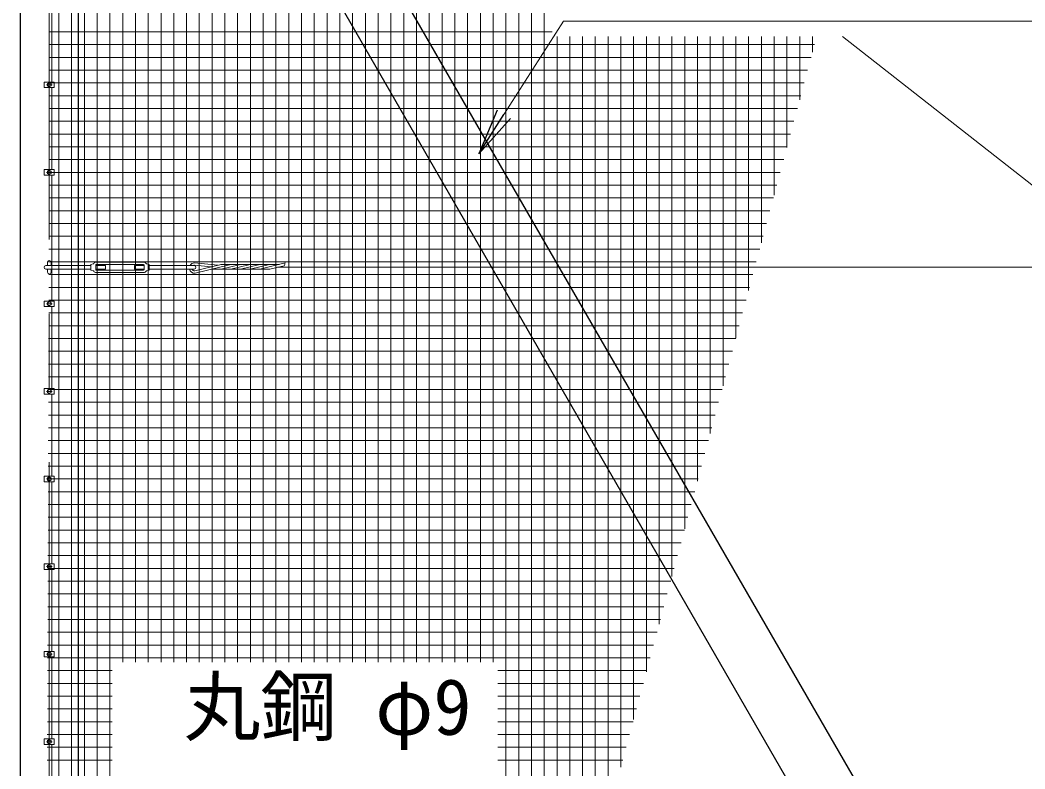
# Model space of a CAD drawing. Units: millimetres, scale not verified. Extents: x -16799 to 16801, y -11879 to 11881.
# Drawn here: x -13169 to -9727, y 2090 to 4655 of the extents above; entities that cross this region are included whole.
import ezdxf
from ezdxf.enums import TextEntityAlignment as Align

# ---------------------------------------------------------------- set-up
doc = ezdxf.new("R2010")
doc.units = ezdxf.units.MM
doc.header["$LTSCALE"] = 40
doc.linetypes.add('USER1', pattern=[50.8, 31.75, -6.35, 6.35, -6.35])
for name, color, linetype, lineweight in [('0-1_D-STR1', 1, 'Continuous', 25), ('0-2_D-BMK', 2, 'USER1', 13), ('0-3_D-STR3', 3, 'Continuous', 13), ('0-4_D-STR2', 7, 'Continuous', 13), ('0-6_D-STR-TXT', 7, 'Continuous', 13), ('0-8_0', 7, 'Continuous', 25)]:
    doc.layers.add(name, color=color, linetype=linetype, lineweight=lineweight)
doc.styles.add('ＭＳ ゴシック', font='')
doc.styles.get('ＭＳ ゴシック').set_extended_font_data('MS Gothic')

# ---------------------------------------------------------------- blocks, each defined once
blk = doc.blocks.new('_Open')
at = {"layer": '0-8_0'}
blk.add_line((-40, 6.67), (0, 0), dxfattribs=at)
blk.add_lwpolyline([(-40, -6.67), (0, 0), (-40, 0)], dxfattribs=at)

msp = doc.modelspace()

# ---------------------------------------------------------------- linework, layer by layer
at = {"layer": '0-1_D-STR1'}
for p, q in [((-12777.2, 6326.73), (-8560.8, -976.29)), ((-12904.32, 6146.92), (-8760.8, -1029.87)), ((-12968.8, -2141.57), (-12968.8, 6114.68))]:
    msp.add_line(p, q, dxfattribs=at)
msp.add_lwpolyline([(-12968.8, 6858.43), (-13168.8, 6858.43), (-13168.8, -2141.57)], dxfattribs=at)
at = {"layer": '0-2_D-BMK'}
for p, q in [((-13068.8, -2192.57), (-13068.8, 6909.43)), ((-13078.8, 4433.43), (-13058.8, 4433.43)), ((-13078.8, 4133.43), (-13058.8, 4133.43)), ((-13078.8, 3683.43), (-13058.8, 3683.43)), ((-13078.8, 3383.43), (-13058.8, 3383.43)), ((-13078.8, 3083.43), (-13058.8, 3083.43)), ((-13078.8, 2783.43), (-13058.8, 2783.43)), ((-13078.8, 2483.43), (-13058.8, 2483.43)), ((-13078.8, 2183.43), (-13058.8, 2183.43))]:
    msp.add_line(p, q, dxfattribs=at)
at = {"layer": '0-3_D-STR3'}
for p, q in [((-13060.3, 4442.93), (-13060.3, 4723.93)), ((-10352.63, 4598.32), (-3432.29, -820.32)), ((-13086, 4442.93), (-13051.6, 4442.93)), ((-13086, 4442.93), (-13086, 4423.93)), ((-13075.3, 4437.18), (-13068.8, 4440.93)), ((-13068.8, 4440.93), (-13062.3, 4437.18)), ((-13051.6, 4442.93), (-13051.6, 4423.93)), ((-13086, 4423.93), (-13051.6, 4423.93)), ((-13075.3, 4429.68), (-13075.3, 4437.18)), ((-13068.8, 4425.92), (-13075.3, 4429.68)), ((-13062.3, 4429.68), (-13068.8, 4425.92)), ((-13062.3, 4437.18), (-13062.3, 4429.68)), ((-13060.3, 4142.93), (-13060.3, 4423.93)), ((-13086, 4142.93), (-13051.6, 4142.93)), ((-13086, 4142.93), (-13086, 4123.93)), ((-13075.3, 4137.18), (-13068.8, 4140.93)), ((-13075.3, 4129.68), (-13075.3, 4137.18)), ((-13068.8, 4125.92), (-13075.3, 4129.68)), ((-13068.8, 4140.93), (-13062.3, 4137.18)), ((-13062.3, 4129.68), (-13068.8, 4125.92)), ((-13062.3, 4137.18), (-13062.3, 4129.68)), ((-13051.6, 4142.93), (-13051.6, 4123.93)), ((-13086, 4123.93), (-13051.6, 4123.93)), ((-13060.3, 3692.93), (-13060.3, 4123.93)), ((-13074.8, 3825.43), (-13074.8, 3814.43)), ((-13062.8, 3825.43), (-13062.8, 3814.43)), ((-12926.8, 3818.43), (-12919, 3820.1)), ((-12907.8, 3826.43), (-12745.8, 3826.43)), ((-12571.73, 3823.81), (-12491.4, 3815.47)), ((-12342.69, 3802.89), (-12260.88, 3823.18)), ((-13080.8, 3814.43), (-12926.8, 3814.43)), ((-13080.8, 3802.43), (-12926.8, 3802.43)), ((-13074.8, 3802.43), (-13074.8, 3791.43)), ((-13062.8, 3802.43), (-13062.8, 3791.43)), ((-12926.8, 3798.43), (-12926.8, 3818.43)), ((-12926.8, 3798.43), (-12919, 3796.76)), ((-12909.8, 3800.93), (-12909.8, 3815.93)), ((-12909.8, 3814.43), (-12876.8, 3814.43)), ((-12907.8, 3817.93), (-12745.8, 3817.93)), ((-12907.8, 3798.93), (-12745.8, 3798.93)), ((-12907.8, 3790.43), (-12745.8, 3790.43)), ((-12776.8, 3802.43), (-12776.8, 3814.43)), ((-12776.8, 3814.43), (-12743.8, 3814.43)), ((-12776.8, 3802.43), (-12743.8, 3802.43)), ((-12743.8, 3800.93), (-12743.8, 3815.93)), ((-12726.8, 3798.43), (-12734.6, 3796.76)), ((-12726.8, 3814.43), (-12572.8, 3814.43)), ((-12726.8, 3802.43), (-12572.8, 3802.43)), ((-12571.94, 3815.78), (-12514.27, 3809.8)), ((-12570.54, 3795.84), (-12484.88, 3817.09)), ((-12569.3, 3787.91), (-12451.64, 3817.09)), ((-12315.74, 3802.01), (-12512.45, 3802.01)), ((-12281.88, 3817.97), (-12477.66, 3817.97)), ((-12475.65, 3802.89), (-12418.4, 3817.09)), ((-12442.41, 3802.89), (-12385.16, 3817.09)), ((-12409.17, 3802.89), (-12351.92, 3817.09)), ((-12375.93, 3802.89), (-12318.68, 3817.09)), ((-12309.45, 3802.89), (-12264.77, 3813.97)), ((-12287.11, 3808.43), (-268.8, 3808.43)), ((-13086, 3692.93), (-13051.6, 3692.93)), ((-13086, 3692.93), (-13086, 3673.93)), ((-13075.3, 3687.18), (-13068.8, 3690.93)), ((-13075.3, 3679.68), (-13075.3, 3687.18)), ((-13068.8, 3690.93), (-13062.3, 3687.18)), ((-13062.3, 3687.18), (-13062.3, 3679.68)), ((-13051.6, 3692.93), (-13051.6, 3673.93)), ((-13086, 3673.93), (-13051.6, 3673.93)), ((-13068.8, 3675.92), (-13075.3, 3679.68)), ((-13062.3, 3679.68), (-13068.8, 3675.92)), ((-13060.3, 3392.93), (-13060.3, 3673.93)), ((-13086, 3392.93), (-13051.6, 3392.93)), ((-13086, 3392.93), (-13086, 3373.93)), ((-13086, 3373.93), (-13051.6, 3373.93)), ((-13075.3, 3387.18), (-13068.8, 3390.93)), ((-13075.3, 3379.68), (-13075.3, 3387.18)), ((-13068.8, 3375.92), (-13075.3, 3379.68)), ((-13068.8, 3390.93), (-13062.3, 3387.18)), ((-13062.3, 3379.68), (-13068.8, 3375.92)), ((-13062.3, 3387.18), (-13062.3, 3379.68)), ((-13060.3, 3092.93), (-13060.3, 3373.93)), ((-13051.6, 3392.93), (-13051.6, 3373.93)), ((-13086, 3092.93), (-13051.6, 3092.93)), ((-13086, 3092.93), (-13086, 3073.93)), ((-13086, 3073.93), (-13051.6, 3073.93)), ((-13075.3, 3087.18), (-13068.8, 3090.93)), ((-13075.3, 3079.68), (-13075.3, 3087.18)), ((-13068.8, 3075.92), (-13075.3, 3079.68)), ((-13068.8, 3090.93), (-13062.3, 3087.18)), ((-13062.3, 3079.68), (-13068.8, 3075.92)), ((-13062.3, 3087.18), (-13062.3, 3079.68)), ((-13060.3, 2792.93), (-13060.3, 3073.93)), ((-13051.6, 3092.93), (-13051.6, 3073.93)), ((-13086, 2792.93), (-13051.6, 2792.93)), ((-13086, 2792.93), (-13086, 2773.93)), ((-13075.3, 2787.18), (-13068.8, 2790.93)), ((-13068.8, 2790.93), (-13062.3, 2787.18)), ((-13051.6, 2792.93), (-13051.6, 2773.93)), ((-13086, 2773.93), (-13051.6, 2773.93)), ((-13075.3, 2779.68), (-13075.3, 2787.18)), ((-13068.8, 2775.92), (-13075.3, 2779.68)), ((-13062.3, 2779.68), (-13068.8, 2775.92)), ((-13062.3, 2787.18), (-13062.3, 2779.68)), ((-13060.3, 2492.93), (-13060.3, 2773.93)), ((-13086, 2492.93), (-13051.6, 2492.93)), ((-13086, 2492.93), (-13086, 2473.93)), ((-13075.3, 2487.18), (-13068.8, 2490.93)), ((-13075.3, 2479.68), (-13075.3, 2487.18)), ((-13068.8, 2475.92), (-13075.3, 2479.68)), ((-13068.8, 2490.93), (-13062.3, 2487.18)), ((-13062.3, 2479.68), (-13068.8, 2475.92)), ((-13062.3, 2487.18), (-13062.3, 2479.68)), ((-13051.6, 2492.93), (-13051.6, 2473.93)), ((-13086, 2473.93), (-13051.6, 2473.93)), ((-13060.3, 2192.93), (-13060.3, 2473.93)), ((-13086, 2192.93), (-13051.6, 2192.93)), ((-13086, 2192.93), (-13086, 2173.93)), ((-13086, 2173.93), (-13051.6, 2173.93)), ((-13075.3, 2187.18), (-13068.8, 2190.93)), ((-13075.3, 2179.68), (-13075.3, 2187.18)), ((-13068.8, 2175.92), (-13075.3, 2179.68)), ((-13068.8, 2190.93), (-13062.3, 2187.18)), ((-13062.3, 2179.68), (-13068.8, 2175.92)), ((-13062.3, 2187.18), (-13062.3, 2179.68)), ((-13060.3, 1892.93), (-13060.3, 2173.93)), ((-13051.6, 2192.93), (-13051.6, 2173.93))]:
    msp.add_line(p, q, dxfattribs=at)
for points in [[(-12726.8, 3798.43), (-12726.8, 3818.43), (-12734.6, 3820.1)], [(-12909.8, 3802.43), (-12876.8, 3802.43), (-12876.8, 3814.43)]]:
    msp.add_lwpolyline(points, dxfattribs=at)
for centre in [(-13068.8, 4433.43), (-13068.8, 4133.43), (-13068.8, 3683.43), (-13068.8, 3383.43), (-13068.8, 3083.43), (-13068.8, 2783.43), (-13068.8, 2483.43), (-13068.8, 2183.43)]:
    msp.add_circle(centre, 6.25, dxfattribs=at)
for centre, radius, start, end in [((-13068.8, 3825.43), 6, 0, 180), ((-12919.84, 3824.01), 4, 282.09925, 326.11888), ((-12907.8, 3815.93), 10.5, 90, 146.11888), ((-12745.8, 3815.93), 10.5, 33.88112, 90), ((-12733.77, 3824.01), 4, 213.88112, 257.90075), ((-12570.92, 3805.84), 18, 92.82496, 151.48944), ((-12328.14, 3846.23), 71.11, 333.02173, 341.08588), ((-13080.8, 3808.43), 6, 90, 270), ((-13068.8, 3791.43), 6, 180, 0), ((-12919.84, 3792.85), 4, 33.88112, 77.90075), ((-12907.8, 3800.93), 10.5, 213.88112, 270), ((-12907.8, 3815.93), 2, 90, 180), ((-12907.8, 3800.93), 2, 180, 270), ((-12745.8, 3815.93), 2, 0, 90), ((-12745.8, 3800.93), 2, 270, 0), ((-12745.8, 3800.93), 10.5, 270, 326.11888), ((-12733.77, 3792.85), 4, 102.09925, 146.11888), ((-12570.92, 3805.84), 18, 191.63319, 275.17572), ((-12570.92, 3805.84), 10, 199.92759, 272.18972), ((-12570.92, 3805.84), 10, 95.82544, 120.77566), ((-12572.8, 3808.43), 6, 270, 90), ((-12477.66, 3787.97), 30, 90, 103.92636), ((-12482.87, 3832.01), 30, 270, 283.92645), ((-12444.42, 3787.97), 30, 90, 103.92636), ((-12449.63, 3832.01), 30, 270, 283.92645), ((-12411.18, 3787.97), 30, 90, 103.92636), ((-12416.39, 3832.01), 30, 270, 283.92645), ((-12377.94, 3787.97), 30, 90, 103.92636), ((-12383.15, 3832.01), 30, 270, 283.92645), ((-12344.7, 3787.97), 30, 90, 103.92636), ((-12349.91, 3832.01), 30, 270, 283.92645), ((-12311.46, 3787.97), 30, 90, 103.92636), ((-12316.67, 3832.01), 30, 270, 283.92645)]:
    msp.add_arc(centre, radius, start, end, dxfattribs=at)
at = {"layer": '0-4_D-STR2'}
for p, q in [((-13036.22, -1141.57), (-13036.22, 6758.43)), ((-12992.47, -1141.57), (-12992.47, 6758.43)), ((-12948.72, -1141.57), (-12948.72, 6758.43)), ((-12904.97, -1141.57), (-12904.97, 6758.43)), ((-12861.22, -1141.57), (-12861.22, 6758.43)), ((-12817.47, 2455.95), (-12817.47, 6758.43)), ((-12773.72, 2455.95), (-12773.72, 6758.43)), ((-12729.97, 2455.95), (-12729.97, 6758.43)), ((-12686.22, 2455.95), (-12686.22, 6758.43)), ((-12642.47, 2455.95), (-12642.47, 6758.43)), ((-12598.72, 2455.95), (-12598.72, 6758.43)), ((-12554.97, 2455.95), (-12554.97, 6758.43)), ((-12511.22, 2455.95), (-12511.22, 6758.43)), ((-12467.47, 2455.95), (-12467.47, 6758.43)), ((-12423.72, 2455.95), (-12423.72, 6758.43)), ((-12379.97, 2455.95), (-12379.97, 6758.43)), ((-12336.22, 2455.95), (-12336.22, 6758.43)), ((-12292.47, 2455.95), (-12292.47, 6758.43)), ((-12248.72, 2455.95), (-12248.72, 6758.43)), ((-12204.97, 2455.95), (-12204.97, 6758.43)), ((-12161.22, 2455.95), (-12161.22, 6758.43)), ((-12117.47, 2455.95), (-12117.47, 6758.43)), ((-12073.72, 2455.95), (-12073.72, 6758.43)), ((-12029.97, 2455.95), (-12029.97, 6758.43)), ((-11986.22, 2455.95), (-11986.22, 6758.43)), ((-11942.47, 2455.95), (-11942.47, 6758.43)), ((-11898.72, 2455.95), (-11898.72, 6758.43)), ((-11854.97, 2455.95), (-11854.97, 6758.43)), ((-11811.22, 2455.95), (-11811.22, 6758.43)), ((-11767.47, 2455.95), (-11767.47, 6758.43)), ((-11723.72, 2455.95), (-11723.72, 6758.43)), ((-11679.97, 2455.95), (-11679.97, 6758.43)), ((-11636.22, 2455.95), (-11636.22, 6758.43)), ((-11592.47, 2455.95), (-11592.47, 6758.43)), ((-11548.72, 2455.95), (-11548.72, 6758.43)), ((-11504.97, 626.54), (-11504.97, 6758.43)), ((-11461.22, 789.82), (-11461.22, 6758.43)), ((-11417.47, 953.1), (-11417.47, 6758.43)), ((-11373.72, 1116.37), (-11373.72, 6758.43)), ((-13067.49, 4614.66), (-11346.09, 4614.66)), ((-11329.97, 1279.65), (-11329.97, 4598.32)), ((-11286.22, 1442.93), (-11286.22, 4598.32)), ((-11242.47, 1606.21), (-11242.47, 4598.32)), ((-11198.72, 1769.48), (-11198.72, 4598.32)), ((-11154.97, 1932.76), (-11154.97, 4598.32)), ((-11111.22, 2096.04), (-11111.22, 4598.32)), ((-11067.47, 2259.32), (-11067.47, 4598.32)), ((-11023.72, 2422.59), (-11023.72, 4598.32)), ((-10979.97, 2585.87), (-10979.97, 4598.32)), ((-10936.22, 2749.15), (-10936.22, 4598.32)), ((-10892.47, 2912.42), (-10892.47, 4598.32)), ((-10848.72, 3075.7), (-10848.72, 4598.32)), ((-10804.97, 3238.98), (-10804.97, 4598.32)), ((-10761.22, 3402.26), (-10761.22, 4598.32)), ((-10717.47, 3565.53), (-10717.47, 4598.32)), ((-10673.72, 3728.81), (-10673.72, 4598.32)), ((-10629.97, 3892.09), (-10629.97, 4598.32)), ((-10586.22, 4055.36), (-10586.22, 4598.32)), ((-10542.47, 4218.64), (-10542.47, 4598.32)), ((-10498.72, 4381.92), (-10498.72, 4598.32)), ((-10454.97, 4545.2), (-10454.97, 4598.32)), ((-13067.64, 4570.91), (-10448.08, 4570.91)), ((-13067.78, 4527.16), (-10459.8, 4527.16)), ((-13067.93, 4483.41), (-10471.53, 4483.41)), ((-13068.08, 4439.66), (-10483.25, 4439.66)), ((-13068.23, 4395.91), (-10494.97, 4395.91)), ((-13068.37, 4352.16), (-10506.69, 4352.16)), ((-13068.52, 4308.41), (-10518.42, 4308.41)), ((-13068.67, 4264.66), (-10530.14, 4264.66)), ((-13068.81, 4220.91), (-10541.86, 4220.91)), ((-13068.96, 4177.16), (-10553.58, 4177.16)), ((-13069.11, 4133.41), (-10565.31, 4133.41)), ((-13069.25, 4089.66), (-10577.03, 4089.66)), ((-13069.4, 4045.91), (-10588.75, 4045.91)), ((-13069.55, 4002.16), (-10600.48, 4002.16)), ((-13069.69, 3958.41), (-10612.2, 3958.41)), ((-13069.84, 3914.66), (-10623.92, 3914.66)), ((-13069.99, 3870.91), (-10635.64, 3870.91)), ((-13070.13, 3827.16), (-10647.37, 3827.16)), ((-13070.28, 3783.41), (-10659.09, 3783.41)), ((-13070.43, 3739.66), (-10670.81, 3739.66)), ((-13070.57, 3695.91), (-10682.54, 3695.91)), ((-13070.72, 3652.16), (-10694.26, 3652.16)), ((-13070.87, 3608.41), (-10705.98, 3608.41)), ((-13071.01, 3564.66), (-10717.7, 3564.66)), ((-13071.16, 3520.91), (-10729.43, 3520.91)), ((-13071.31, 3477.16), (-10741.15, 3477.16)), ((-13071.45, 3433.41), (-10752.87, 3433.41)), ((-13071.6, 3389.66), (-10764.59, 3389.66)), ((-13071.75, 3345.91), (-10776.32, 3345.91)), ((-13071.89, 3302.16), (-10788.04, 3302.16)), ((-13072.04, 3258.41), (-10799.76, 3258.41)), ((-13072.19, 3214.66), (-10811.49, 3214.66)), ((-13072.33, 3170.91), (-10823.21, 3170.91)), ((-13072.48, 3127.16), (-10834.93, 3127.16)), ((-13072.63, 3083.41), (-10846.65, 3083.41)), ((-13072.77, 3039.66), (-10858.38, 3039.66)), ((-13072.92, 2995.91), (-10870.1, 2995.91)), ((-13073.07, 2952.16), (-10881.82, 2952.16)), ((-13073.21, 2908.41), (-10893.55, 2908.41)), ((-13073.36, 2864.66), (-10905.27, 2864.66)), ((-13073.51, 2820.91), (-10916.99, 2820.91)), ((-13073.66, 2777.16), (-10928.71, 2777.16)), ((-13073.8, 2733.41), (-10940.44, 2733.41)), ((-13073.95, 2689.66), (-10952.16, 2689.66)), ((-13074.1, 2645.91), (-10963.88, 2645.91)), ((-13074.24, 2602.16), (-10975.6, 2602.16)), ((-13074.39, 2558.41), (-10987.33, 2558.41)), ((-13074.54, 2514.66), (-10999.05, 2514.66)), ((-13074.68, 2470.91), (-11010.77, 2470.91)), ((-13074.83, 2427.16), (-12853.07, 2427.16)), ((-11532.26, 2427.16), (-11022.5, 2427.16)), ((-13074.98, 2383.41), (-12853.07, 2383.41)), ((-11532.26, 2383.41), (-11034.22, 2383.41)), ((-13075.12, 2339.66), (-12853.07, 2339.66)), ((-11532.26, 2339.66), (-11045.94, 2339.66)), ((-13075.27, 2295.91), (-12853.07, 2295.91)), ((-11532.26, 2295.91), (-11057.66, 2295.91)), ((-13075.42, 2252.16), (-12853.07, 2252.16)), ((-11532.26, 2252.16), (-11069.39, 2252.16)), ((-13075.56, 2208.41), (-12853.07, 2208.41)), ((-11532.26, 2208.41), (-11081.11, 2208.41)), ((-13075.71, 2164.66), (-12853.07, 2164.66)), ((-11532.26, 2164.66), (-11092.83, 2164.66)), ((-13075.86, 2120.91), (-12853.07, 2120.91)), ((-11532.26, 2120.91), (-11104.56, 2120.91))]:
    msp.add_line(p, q, dxfattribs=at)
at = {"layer": '0-6_D-STR-TXT'}
msp.add_lwpolyline([(-7490.09, 4651.61), (-11308, 4651.61), (-11597.05, 4198.91)], dxfattribs=at)

# ---------------------------------------------------------------- block references
at = {"layer": '0-6_D-STR-TXT', "xscale": 4, "yscale": 4, "rotation": 237.44185}
msp.add_blockref('_Open', (-11598.12, 4197.23), dxfattribs=at)

# ---------------------------------------------------------------- texts
at = {"layer": '0-6_D-STR-TXT', "style": 'ＭＳ ゴシック'}
msp.add_text('丸鋼 φ9', height=192.4, dxfattribs=at).set_placement((-12608.24, 2149.44), align=Align.BOTTOM_LEFT)

doc.saveas('drawing.dxf')
